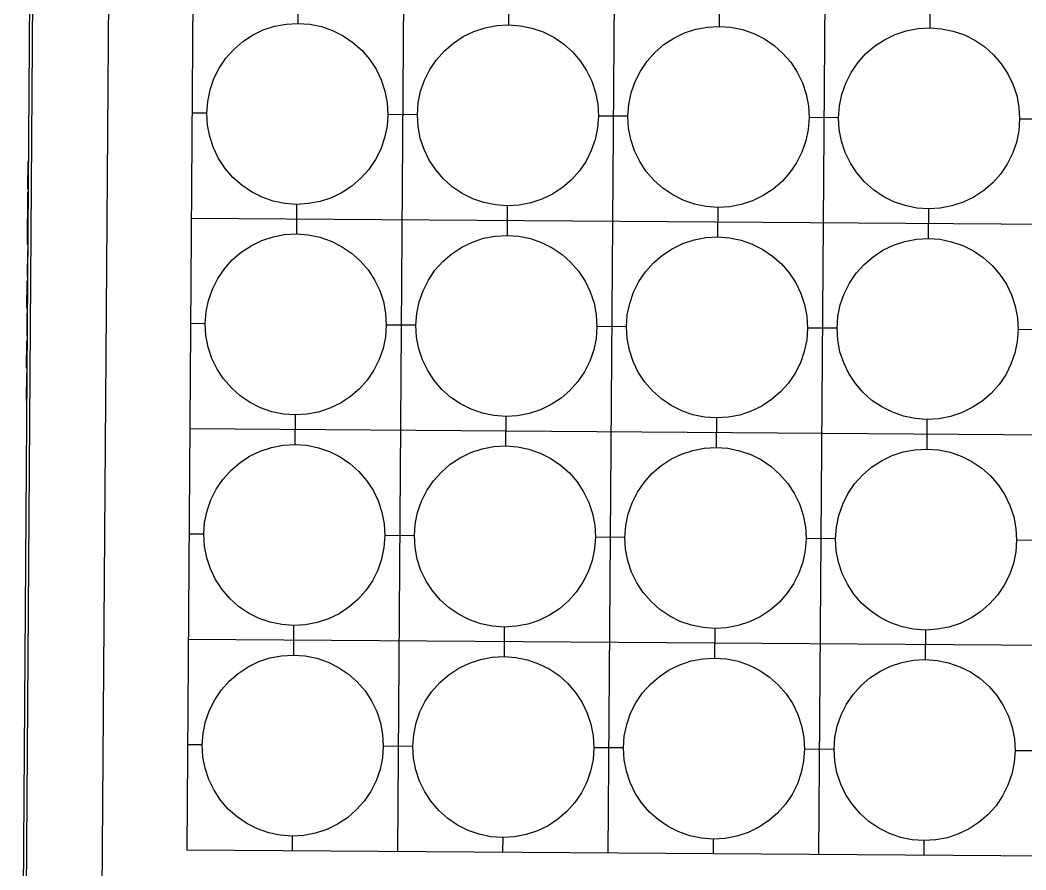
# Model space of a CAD drawing. Header units: metres. Extents: x 113 to 8702, y -1158 to 1243.
# Drawn here: x 7981.67 to 8025.27, y 1156.06 to 1192.9 of the extents above; entities that cross this region are included whole.
import ezdxf

# ---------------------------------------------------------------- set-up
doc = ezdxf.new("R2010")
doc.units = ezdxf.units.M
doc.header["$MEASUREMENT"] = 0
doc.layers.add('elevattion line', color=7, linetype='Continuous')

# ---------------------------------------------------------------- blocks, each defined once
blk = doc.blocks.new('microwave')
at = {"color": 250}
for p, q in [((9.6507, 8.76157), (10.1123, 8.76157)), ((9.8557, 8.76167), (9.8495, 8.76167)), ((9.86824, 8.76167), (9.85636, 8.76167)), ((9.86956, 8.76167), (9.87547, 8.76167)), ((9.8826, 8.76167), (9.8764, 8.76167)), ((9.88377, 8.76167), (9.88889, 8.76167)), ((9.89618, 8.76167), (9.88998, 8.76167)), ((9.8973, 8.76167), (9.9035, 8.76167)), ((10.1134, 8.76084), (9.6507, 8.76084)), ((9.6507, 8.74378), (10.1134, 8.74378))]:
    blk.add_line(p, q, dxfattribs=at)
at = {"color": 252}
for p, q in [((9.71933, 8.72471), (10.00478, 8.72471)), ((9.83827, 8.72137), (9.83827, 8.72471)), ((9.86206, 8.43926), (9.86206, 8.72471)), ((9.88584, 8.72137), (9.88584, 8.72471)), ((9.90963, 8.43926), (9.90963, 8.72471)), ((9.93342, 8.72137), (9.93342, 8.72471)), ((9.9572, 8.43926), (9.9572, 8.72471)), ((9.98099, 8.72137), (9.98099, 8.72471)), ((10.00478, 8.43926), (10.00478, 8.72471)), ((9.83298, 8.72067), (9.83044, 8.71981)), ((9.8356, 8.72119), (9.83298, 8.72067)), ((9.83827, 8.72137), (9.8356, 8.72119)), ((9.84094, 8.72119), (9.83827, 8.72137)), ((9.84356, 8.72067), (9.84094, 8.72119)), ((9.84609, 8.71981), (9.84356, 8.72067)), ((9.88055, 8.72067), (9.87802, 8.71981)), ((9.88317, 8.72119), (9.88055, 8.72067)), ((9.88584, 8.72137), (9.88317, 8.72119)), ((9.88851, 8.72119), (9.88584, 8.72137)), ((9.89114, 8.72067), (9.88851, 8.72119)), ((9.89367, 8.71981), (9.89114, 8.72067)), ((9.92812, 8.72067), (9.92559, 8.71981)), ((9.93075, 8.72119), (9.92812, 8.72067)), ((9.93342, 8.72137), (9.93075, 8.72119)), ((9.93609, 8.72119), (9.93342, 8.72137)), ((9.93871, 8.72067), (9.93609, 8.72119)), ((9.94124, 8.71981), (9.93871, 8.72067)), ((9.9757, 8.72067), (9.97317, 8.71981)), ((9.97832, 8.72119), (9.9757, 8.72067)), ((9.98099, 8.72137), (9.97832, 8.72119)), ((9.98366, 8.72119), (9.98099, 8.72137)), ((9.98628, 8.72067), (9.98366, 8.72119)), ((9.98882, 8.71981), (9.98628, 8.72067)), ((9.82804, 8.71863), (9.82582, 8.71714)), ((9.83044, 8.71981), (9.82804, 8.71863)), ((9.84849, 8.71863), (9.84609, 8.71981)), ((9.85072, 8.71714), (9.84849, 8.71863)), ((9.87562, 8.71863), (9.87339, 8.71714)), ((9.87802, 8.71981), (9.87562, 8.71863)), ((9.89607, 8.71863), (9.89367, 8.71981)), ((9.89829, 8.71714), (9.89607, 8.71863)), ((9.92319, 8.71863), (9.92097, 8.71714)), ((9.92559, 8.71981), (9.92319, 8.71863)), ((9.94364, 8.71863), (9.94124, 8.71981)), ((9.94587, 8.71714), (9.94364, 8.71863)), ((9.97077, 8.71863), (9.96854, 8.71714)), ((9.97317, 8.71981), (9.97077, 8.71863)), ((9.99122, 8.71863), (9.98882, 8.71981)), ((9.99344, 8.71714), (9.99122, 8.71863)), ((9.82582, 8.71714), (9.82381, 8.71538)), ((9.85273, 8.71538), (9.85072, 8.71714)), ((9.87339, 8.71714), (9.87138, 8.71538)), ((9.9003, 8.71538), (9.89829, 8.71714)), ((9.92097, 8.71714), (9.91896, 8.71538)), ((9.94788, 8.71538), (9.94587, 8.71714)), ((9.96854, 8.71714), (9.96653, 8.71538)), ((9.99545, 8.71538), (9.99344, 8.71714)), ((9.82204, 8.71337), (9.82056, 8.71114)), ((9.82381, 8.71538), (9.82204, 8.71337)), ((9.85449, 8.71337), (9.85273, 8.71538)), ((9.85598, 8.71114), (9.85449, 8.71337)), ((9.86962, 8.71337), (9.86813, 8.71114)), ((9.87138, 8.71538), (9.86962, 8.71337)), ((9.90207, 8.71337), (9.9003, 8.71538)), ((9.90355, 8.71114), (9.90207, 8.71337)), ((9.91719, 8.71337), (9.91571, 8.71114)), ((9.91896, 8.71538), (9.91719, 8.71337)), ((9.94964, 8.71337), (9.94788, 8.71538)), ((9.95113, 8.71114), (9.94964, 8.71337)), ((9.96477, 8.71337), (9.96328, 8.71114)), ((9.96653, 8.71538), (9.96477, 8.71337)), ((9.99722, 8.71337), (9.99545, 8.71538)), ((9.9987, 8.71114), (9.99722, 8.71337)), ((9.82056, 8.71114), (9.81937, 8.70874)), ((9.85716, 8.70874), (9.85598, 8.71114)), ((9.86813, 8.71114), (9.86695, 8.70874)), ((9.90474, 8.70874), (9.90355, 8.71114)), ((9.91571, 8.71114), (9.91452, 8.70874)), ((9.95231, 8.70874), (9.95113, 8.71114)), ((9.96328, 8.71114), (9.9621, 8.70874)), ((9.99989, 8.70874), (9.9987, 8.71114)), ((9.81937, 8.70874), (9.81851, 8.70621)), ((9.85802, 8.70621), (9.85716, 8.70874)), ((9.86695, 8.70874), (9.86609, 8.70621)), ((9.9056, 8.70621), (9.90474, 8.70874)), ((9.91452, 8.70874), (9.91366, 8.70621)), ((9.95317, 8.70621), (9.95231, 8.70874)), ((9.9621, 8.70874), (9.96124, 8.70621)), ((10.00075, 8.70621), (9.99989, 8.70874)), ((9.81851, 8.70621), (9.81799, 8.70359)), ((9.85854, 8.70359), (9.85802, 8.70621)), ((9.86609, 8.70621), (9.86557, 8.70359)), ((9.90612, 8.70359), (9.9056, 8.70621)), ((9.91366, 8.70621), (9.91314, 8.70359)), ((9.95369, 8.70359), (9.95317, 8.70621)), ((9.96124, 8.70621), (9.96072, 8.70359)), ((10.00127, 8.70359), (10.00075, 8.70621)), ((9.81799, 8.70359), (9.81782, 8.70092)), ((9.85872, 8.70092), (9.85854, 8.70359)), ((9.86557, 8.70359), (9.86539, 8.70092)), ((9.90629, 8.70092), (9.90612, 8.70359)), ((9.91314, 8.70359), (9.91297, 8.70092)), ((9.95387, 8.70092), (9.95369, 8.70359)), ((9.96072, 8.70359), (9.96054, 8.70092)), ((10.00144, 8.70092), (10.00127, 8.70359)), ((9.81114, 8.70092), (9.81782, 8.70092)), ((9.81782, 8.70092), (9.81799, 8.69825)), ((9.85854, 8.69825), (9.85872, 8.70092)), ((9.85872, 8.70092), (9.86539, 8.70092)), ((9.86539, 8.70092), (9.86557, 8.69825)), ((9.90612, 8.69825), (9.90629, 8.70092)), ((9.90629, 8.70092), (9.91297, 8.70092)), ((9.91297, 8.70092), (9.91314, 8.69825)), ((9.95369, 8.69825), (9.95387, 8.70092)), ((9.95387, 8.70092), (9.96054, 8.70092)), ((9.96054, 8.70092), (9.96072, 8.69825)), ((10.00127, 8.69825), (10.00144, 8.70092)), ((10.00144, 8.70092), (10.00478, 8.70092)), ((9.81799, 8.69825), (9.81851, 8.69563)), ((9.85802, 8.69563), (9.85854, 8.69825)), ((9.86557, 8.69825), (9.86609, 8.69563)), ((9.9056, 8.69563), (9.90612, 8.69825)), ((9.91314, 8.69825), (9.91366, 8.69563)), ((9.95317, 8.69563), (9.95369, 8.69825)), ((9.96072, 8.69825), (9.96124, 8.69563)), ((10.00075, 8.69563), (10.00127, 8.69825)), ((9.81851, 8.69563), (9.81937, 8.69309)), ((9.85716, 8.69309), (9.85802, 8.69563)), ((9.86609, 8.69563), (9.86695, 8.69309)), ((9.90474, 8.69309), (9.9056, 8.69563)), ((9.91366, 8.69563), (9.91452, 8.69309)), ((9.95231, 8.69309), (9.95317, 8.69563)), ((9.96124, 8.69563), (9.9621, 8.69309)), ((9.99989, 8.69309), (10.00075, 8.69563)), ((9.81937, 8.69309), (9.82056, 8.69069)), ((9.85598, 8.69069), (9.85716, 8.69309)), ((9.86695, 8.69309), (9.86813, 8.69069)), ((9.90355, 8.69069), (9.90474, 8.69309)), ((9.91452, 8.69309), (9.91571, 8.69069)), ((9.95113, 8.69069), (9.95231, 8.69309)), ((9.9621, 8.69309), (9.96328, 8.69069)), ((9.9987, 8.69069), (9.99989, 8.69309)), ((9.82056, 8.69069), (9.82204, 8.68847)), ((9.85449, 8.68847), (9.85598, 8.69069)), ((9.86813, 8.69069), (9.86962, 8.68847)), ((9.90207, 8.68847), (9.90355, 8.69069)), ((9.91571, 8.69069), (9.91719, 8.68847)), ((9.94964, 8.68847), (9.95113, 8.69069)), ((9.96328, 8.69069), (9.96477, 8.68847)), ((9.99722, 8.68847), (9.9987, 8.69069)), ((9.82204, 8.68847), (9.82381, 8.68646)), ((9.85273, 8.68646), (9.85449, 8.68847)), ((9.86962, 8.68847), (9.87138, 8.68646)), ((9.9003, 8.68646), (9.90207, 8.68847)), ((9.91719, 8.68847), (9.91896, 8.68646)), ((9.94788, 8.68646), (9.94964, 8.68847)), ((9.96477, 8.68847), (9.96653, 8.68646)), ((9.99545, 8.68646), (9.99722, 8.68847)), ((9.82381, 8.68646), (9.82582, 8.68469)), ((9.85072, 8.68469), (9.85273, 8.68646)), ((9.87138, 8.68646), (9.87339, 8.68469)), ((9.89829, 8.68469), (9.9003, 8.68646)), ((9.91896, 8.68646), (9.92097, 8.68469)), ((9.94587, 8.68469), (9.94788, 8.68646)), ((9.96653, 8.68646), (9.96854, 8.68469)), ((9.99344, 8.68469), (9.99545, 8.68646)), ((9.82582, 8.68469), (9.82804, 8.68321)), ((9.84849, 8.68321), (9.85072, 8.68469)), ((9.87339, 8.68469), (9.87562, 8.68321)), ((9.89607, 8.68321), (9.89829, 8.68469)), ((9.92097, 8.68469), (9.92319, 8.68321)), ((9.94364, 8.68321), (9.94587, 8.68469)), ((9.96854, 8.68469), (9.97077, 8.68321)), ((9.99122, 8.68321), (9.99344, 8.68469)), ((9.82804, 8.68321), (9.83044, 8.68202)), ((9.83044, 8.68202), (9.83298, 8.68116)), ((9.84356, 8.68116), (9.84609, 8.68202)), ((9.84609, 8.68202), (9.84849, 8.68321)), ((9.87562, 8.68321), (9.87802, 8.68202)), ((9.87802, 8.68202), (9.88055, 8.68116)), ((9.89114, 8.68116), (9.89367, 8.68202)), ((9.89367, 8.68202), (9.89607, 8.68321)), ((9.92319, 8.68321), (9.92559, 8.68202)), ((9.92559, 8.68202), (9.92812, 8.68116)), ((9.93871, 8.68116), (9.94124, 8.68202)), ((9.94124, 8.68202), (9.94364, 8.68321)), ((9.97077, 8.68321), (9.97317, 8.68202)), ((9.97317, 8.68202), (9.9757, 8.68116)), ((9.98628, 8.68116), (9.98882, 8.68202)), ((9.98882, 8.68202), (9.99122, 8.68321)), ((9.83298, 8.68116), (9.8356, 8.68064)), ((9.8356, 8.68064), (9.83827, 8.68047)), ((9.83827, 8.68047), (9.84094, 8.68064)), ((9.83827, 8.67379), (9.83827, 8.68047)), ((9.84094, 8.68064), (9.84356, 8.68116)), ((9.88055, 8.68116), (9.88317, 8.68064)), ((9.88317, 8.68064), (9.88584, 8.68047)), ((9.88584, 8.68047), (9.88851, 8.68064)), ((9.88584, 8.67379), (9.88584, 8.68047)), ((9.88851, 8.68064), (9.89114, 8.68116)), ((9.92812, 8.68116), (9.93075, 8.68064)), ((9.93075, 8.68064), (9.93342, 8.68047)), ((9.93342, 8.68047), (9.93609, 8.68064)), ((9.93342, 8.67379), (9.93342, 8.68047)), ((9.93609, 8.68064), (9.93871, 8.68116)), ((9.9757, 8.68116), (9.97832, 8.68064)), ((9.97832, 8.68064), (9.98099, 8.68047)), ((9.98099, 8.68047), (9.98366, 8.68064)), ((9.98099, 8.67379), (9.98099, 8.68047)), ((9.98366, 8.68064), (9.98628, 8.68116)), ((9.71933, 8.67713), (10.00478, 8.67713)), ((9.83298, 8.6731), (9.83044, 8.67224)), ((9.8356, 8.67362), (9.83298, 8.6731)), ((9.83827, 8.67379), (9.8356, 8.67362)), ((9.84094, 8.67362), (9.83827, 8.67379)), ((9.84356, 8.6731), (9.84094, 8.67362)), ((9.84609, 8.67224), (9.84356, 8.6731)), ((9.88055, 8.6731), (9.87802, 8.67224)), ((9.88317, 8.67362), (9.88055, 8.6731)), ((9.88584, 8.67379), (9.88317, 8.67362)), ((9.88851, 8.67362), (9.88584, 8.67379)), ((9.89114, 8.6731), (9.88851, 8.67362)), ((9.89367, 8.67224), (9.89114, 8.6731)), ((9.92812, 8.6731), (9.92559, 8.67224)), ((9.93075, 8.67362), (9.92812, 8.6731)), ((9.93342, 8.67379), (9.93075, 8.67362)), ((9.93609, 8.67362), (9.93342, 8.67379)), ((9.93871, 8.6731), (9.93609, 8.67362)), ((9.94124, 8.67224), (9.93871, 8.6731)), ((9.9757, 8.6731), (9.97317, 8.67224)), ((9.97832, 8.67362), (9.9757, 8.6731)), ((9.98099, 8.67379), (9.97832, 8.67362)), ((9.98366, 8.67362), (9.98099, 8.67379)), ((9.98628, 8.6731), (9.98366, 8.67362)), ((9.98882, 8.67224), (9.98628, 8.6731)), ((9.82804, 8.67105), (9.82582, 8.66957)), ((9.83044, 8.67224), (9.82804, 8.67105)), ((9.84849, 8.67105), (9.84609, 8.67224)), ((9.85072, 8.66957), (9.84849, 8.67105)), ((9.87562, 8.67105), (9.87339, 8.66957)), ((9.87802, 8.67224), (9.87562, 8.67105)), ((9.89607, 8.67105), (9.89367, 8.67224)), ((9.89829, 8.66957), (9.89607, 8.67105)), ((9.92319, 8.67105), (9.92097, 8.66957)), ((9.92559, 8.67224), (9.92319, 8.67105)), ((9.94364, 8.67105), (9.94124, 8.67224)), ((9.94587, 8.66957), (9.94364, 8.67105)), ((9.97077, 8.67105), (9.96854, 8.66957)), ((9.97317, 8.67224), (9.97077, 8.67105)), ((9.99122, 8.67105), (9.98882, 8.67224)), ((9.99344, 8.66957), (9.99122, 8.67105)), ((9.82381, 8.6678), (9.82204, 8.66579)), ((9.82582, 8.66957), (9.82381, 8.6678)), ((9.85273, 8.6678), (9.85072, 8.66957)), ((9.85449, 8.66579), (9.85273, 8.6678)), ((9.87138, 8.6678), (9.86962, 8.66579)), ((9.87339, 8.66957), (9.87138, 8.6678)), ((9.9003, 8.6678), (9.89829, 8.66957)), ((9.90207, 8.66579), (9.9003, 8.6678)), ((9.91896, 8.6678), (9.91719, 8.66579)), ((9.92097, 8.66957), (9.91896, 8.6678)), ((9.94788, 8.6678), (9.94587, 8.66957)), ((9.94964, 8.66579), (9.94788, 8.6678)), ((9.96653, 8.6678), (9.96477, 8.66579)), ((9.96854, 8.66957), (9.96653, 8.6678)), ((9.99545, 8.6678), (9.99344, 8.66957)), ((9.99722, 8.66579), (9.99545, 8.6678)), ((9.82204, 8.66579), (9.82056, 8.66357)), ((9.85598, 8.66357), (9.85449, 8.66579)), ((9.86962, 8.66579), (9.86813, 8.66357)), ((9.90355, 8.66357), (9.90207, 8.66579)), ((9.91719, 8.66579), (9.91571, 8.66357)), ((9.95113, 8.66357), (9.94964, 8.66579)), ((9.96477, 8.66579), (9.96328, 8.66357)), ((9.9987, 8.66357), (9.99722, 8.66579)), ((9.82056, 8.66357), (9.81937, 8.66117)), ((9.85716, 8.66117), (9.85598, 8.66357)), ((9.86813, 8.66357), (9.86695, 8.66117)), ((9.90474, 8.66117), (9.90355, 8.66357)), ((9.91571, 8.66357), (9.91452, 8.66117)), ((9.95231, 8.66117), (9.95113, 8.66357)), ((9.96328, 8.66357), (9.9621, 8.66117)), ((9.99989, 8.66117), (9.9987, 8.66357)), ((9.81937, 8.66117), (9.81851, 8.65864)), ((9.85802, 8.65864), (9.85716, 8.66117)), ((9.86695, 8.66117), (9.86609, 8.65864)), ((9.9056, 8.65864), (9.90474, 8.66117)), ((9.91452, 8.66117), (9.91366, 8.65864)), ((9.95317, 8.65864), (9.95231, 8.66117)), ((9.9621, 8.66117), (9.96124, 8.65864)), ((10.00075, 8.65864), (9.99989, 8.66117)), ((9.81851, 8.65864), (9.81799, 8.65601)), ((9.85854, 8.65601), (9.85802, 8.65864)), ((9.86609, 8.65864), (9.86557, 8.65601)), ((9.90612, 8.65601), (9.9056, 8.65864)), ((9.91366, 8.65864), (9.91314, 8.65601)), ((9.95369, 8.65601), (9.95317, 8.65864)), ((9.96124, 8.65864), (9.96072, 8.65601)), ((10.00127, 8.65601), (10.00075, 8.65864)), ((9.81799, 8.65601), (9.81782, 8.65334)), ((9.85872, 8.65334), (9.85854, 8.65601)), ((9.86557, 8.65601), (9.86539, 8.65334)), ((9.90629, 8.65334), (9.90612, 8.65601)), ((9.91314, 8.65601), (9.91297, 8.65334)), ((9.95387, 8.65334), (9.95369, 8.65601)), ((9.96072, 8.65601), (9.96054, 8.65334)), ((10.00144, 8.65334), (10.00127, 8.65601)), ((9.81114, 8.65334), (9.81782, 8.65334)), ((9.81782, 8.65334), (9.81799, 8.65067)), ((9.85854, 8.65067), (9.85872, 8.65334)), ((9.85872, 8.65334), (9.86539, 8.65334)), ((9.86539, 8.65334), (9.86557, 8.65067)), ((9.90612, 8.65067), (9.90629, 8.65334)), ((9.90629, 8.65334), (9.91297, 8.65334)), ((9.91297, 8.65334), (9.91314, 8.65067)), ((9.95369, 8.65067), (9.95387, 8.65334)), ((9.95387, 8.65334), (9.96054, 8.65334)), ((9.96054, 8.65334), (9.96072, 8.65067)), ((10.00127, 8.65067), (10.00144, 8.65334)), ((10.00144, 8.65334), (10.00478, 8.65334)), ((9.81799, 8.65067), (9.81851, 8.64805)), ((9.85802, 8.64805), (9.85854, 8.65067)), ((9.86557, 8.65067), (9.86609, 8.64805)), ((9.9056, 8.64805), (9.90612, 8.65067)), ((9.91314, 8.65067), (9.91366, 8.64805)), ((9.95317, 8.64805), (9.95369, 8.65067)), ((9.96072, 8.65067), (9.96124, 8.64805)), ((10.00075, 8.64805), (10.00127, 8.65067)), ((9.81851, 8.64805), (9.81937, 8.64552)), ((9.85716, 8.64552), (9.85802, 8.64805)), ((9.86609, 8.64805), (9.86695, 8.64552)), ((9.90474, 8.64552), (9.9056, 8.64805)), ((9.91366, 8.64805), (9.91452, 8.64552)), ((9.95231, 8.64552), (9.95317, 8.64805)), ((9.96124, 8.64805), (9.9621, 8.64552)), ((9.99989, 8.64552), (10.00075, 8.64805)), ((9.81937, 8.64552), (9.82056, 8.64312)), ((9.85598, 8.64312), (9.85716, 8.64552)), ((9.86695, 8.64552), (9.86813, 8.64312)), ((9.90355, 8.64312), (9.90474, 8.64552)), ((9.91452, 8.64552), (9.91571, 8.64312)), ((9.95113, 8.64312), (9.95231, 8.64552)), ((9.9621, 8.64552), (9.96328, 8.64312)), ((9.9987, 8.64312), (9.99989, 8.64552)), ((9.82056, 8.64312), (9.82204, 8.64089)), ((9.85449, 8.64089), (9.85598, 8.64312)), ((9.86813, 8.64312), (9.86962, 8.64089)), ((9.90207, 8.64089), (9.90355, 8.64312)), ((9.91571, 8.64312), (9.91719, 8.64089)), ((9.94964, 8.64089), (9.95113, 8.64312)), ((9.96328, 8.64312), (9.96477, 8.64089)), ((9.99722, 8.64089), (9.9987, 8.64312)), ((9.82204, 8.64089), (9.82381, 8.63888)), ((9.85273, 8.63888), (9.85449, 8.64089)), ((9.86962, 8.64089), (9.87138, 8.63888)), ((9.9003, 8.63888), (9.90207, 8.64089)), ((9.91719, 8.64089), (9.91896, 8.63888)), ((9.94788, 8.63888), (9.94964, 8.64089)), ((9.96477, 8.64089), (9.96653, 8.63888)), ((9.99545, 8.63888), (9.99722, 8.64089)), ((9.82381, 8.63888), (9.82582, 8.63712)), ((9.85072, 8.63712), (9.85273, 8.63888)), ((9.87138, 8.63888), (9.87339, 8.63712)), ((9.89829, 8.63712), (9.9003, 8.63888)), ((9.91896, 8.63888), (9.92097, 8.63712)), ((9.94587, 8.63712), (9.94788, 8.63888)), ((9.96653, 8.63888), (9.96854, 8.63712)), ((9.99344, 8.63712), (9.99545, 8.63888)), ((9.82582, 8.63712), (9.82804, 8.63563)), ((9.84849, 8.63563), (9.85072, 8.63712)), ((9.87339, 8.63712), (9.87562, 8.63563)), ((9.89607, 8.63563), (9.89829, 8.63712)), ((9.92097, 8.63712), (9.92319, 8.63563)), ((9.94364, 8.63563), (9.94587, 8.63712)), ((9.96854, 8.63712), (9.97077, 8.63563)), ((9.99122, 8.63563), (9.99344, 8.63712)), ((9.82804, 8.63563), (9.83044, 8.63445)), ((9.83044, 8.63445), (9.83298, 8.63359)), ((9.84356, 8.63359), (9.84609, 8.63445)), ((9.84609, 8.63445), (9.84849, 8.63563)), ((9.87562, 8.63563), (9.87802, 8.63445)), ((9.87802, 8.63445), (9.88055, 8.63359)), ((9.89114, 8.63359), (9.89367, 8.63445)), ((9.89367, 8.63445), (9.89607, 8.63563)), ((9.92319, 8.63563), (9.92559, 8.63445)), ((9.92559, 8.63445), (9.92812, 8.63359)), ((9.93871, 8.63359), (9.94124, 8.63445)), ((9.94124, 8.63445), (9.94364, 8.63563)), ((9.97077, 8.63563), (9.97317, 8.63445)), ((9.97317, 8.63445), (9.9757, 8.63359)), ((9.98628, 8.63359), (9.98882, 8.63445)), ((9.98882, 8.63445), (9.99122, 8.63563)), ((9.83298, 8.63359), (9.8356, 8.63307)), ((9.8356, 8.63307), (9.83827, 8.63289)), ((9.83827, 8.63289), (9.84094, 8.63307)), ((9.83827, 8.62622), (9.83827, 8.63289)), ((9.84094, 8.63307), (9.84356, 8.63359)), ((9.88055, 8.63359), (9.88317, 8.63307)), ((9.88317, 8.63307), (9.88584, 8.63289)), ((9.88584, 8.63289), (9.88851, 8.63307)), ((9.88584, 8.62622), (9.88584, 8.63289)), ((9.88851, 8.63307), (9.89114, 8.63359)), ((9.92812, 8.63359), (9.93075, 8.63307)), ((9.93075, 8.63307), (9.93342, 8.63289)), ((9.93342, 8.63289), (9.93609, 8.63307)), ((9.93342, 8.62622), (9.93342, 8.63289)), ((9.93609, 8.63307), (9.93871, 8.63359)), ((9.9757, 8.63359), (9.97832, 8.63307)), ((9.97832, 8.63307), (9.98099, 8.63289)), ((9.98099, 8.63289), (9.98366, 8.63307)), ((9.98099, 8.62622), (9.98099, 8.63289)), ((9.98366, 8.63307), (9.98628, 8.63359)), ((9.71933, 8.62956), (10.00478, 8.62956)), ((9.83044, 8.62466), (9.82804, 8.62348)), ((9.83298, 8.62552), (9.83044, 8.62466)), ((9.8356, 8.62605), (9.83298, 8.62552)), ((9.83827, 8.62622), (9.8356, 8.62605)), ((9.84094, 8.62605), (9.83827, 8.62622)), ((9.84356, 8.62552), (9.84094, 8.62605)), ((9.84609, 8.62466), (9.84356, 8.62552)), ((9.84849, 8.62348), (9.84609, 8.62466)), ((9.87802, 8.62466), (9.87562, 8.62348)), ((9.88055, 8.62552), (9.87802, 8.62466)), ((9.88317, 8.62605), (9.88055, 8.62552)), ((9.88584, 8.62622), (9.88317, 8.62605)), ((9.88851, 8.62605), (9.88584, 8.62622)), ((9.89114, 8.62552), (9.88851, 8.62605)), ((9.89367, 8.62466), (9.89114, 8.62552)), ((9.89607, 8.62348), (9.89367, 8.62466)), ((9.92559, 8.62466), (9.92319, 8.62348)), ((9.92812, 8.62552), (9.92559, 8.62466)), ((9.93075, 8.62605), (9.92812, 8.62552)), ((9.93342, 8.62622), (9.93075, 8.62605)), ((9.93609, 8.62605), (9.93342, 8.62622)), ((9.93871, 8.62552), (9.93609, 8.62605)), ((9.94124, 8.62466), (9.93871, 8.62552)), ((9.94364, 8.62348), (9.94124, 8.62466)), ((9.97317, 8.62466), (9.97077, 8.62348)), ((9.9757, 8.62552), (9.97317, 8.62466)), ((9.97832, 8.62605), (9.9757, 8.62552)), ((9.98099, 8.62622), (9.97832, 8.62605)), ((9.98366, 8.62605), (9.98099, 8.62622)), ((9.98628, 8.62552), (9.98366, 8.62605)), ((9.98882, 8.62466), (9.98628, 8.62552)), ((9.99122, 8.62348), (9.98882, 8.62466)), ((9.82804, 8.62348), (9.82582, 8.62199)), ((9.85072, 8.62199), (9.84849, 8.62348)), ((9.87562, 8.62348), (9.87339, 8.62199)), ((9.89829, 8.62199), (9.89607, 8.62348)), ((9.92319, 8.62348), (9.92097, 8.62199)), ((9.94587, 8.62199), (9.94364, 8.62348)), ((9.97077, 8.62348), (9.96854, 8.62199)), ((9.99344, 8.62199), (9.99122, 8.62348)), ((9.82381, 8.62023), (9.82204, 8.61822)), ((9.82582, 8.62199), (9.82381, 8.62023)), ((9.85273, 8.62023), (9.85072, 8.62199)), ((9.85449, 8.61822), (9.85273, 8.62023)), ((9.87138, 8.62023), (9.86962, 8.61822)), ((9.87339, 8.62199), (9.87138, 8.62023)), ((9.9003, 8.62023), (9.89829, 8.62199)), ((9.90207, 8.61822), (9.9003, 8.62023)), ((9.91896, 8.62023), (9.91719, 8.61822)), ((9.92097, 8.62199), (9.91896, 8.62023)), ((9.94788, 8.62023), (9.94587, 8.62199)), ((9.94964, 8.61822), (9.94788, 8.62023)), ((9.96653, 8.62023), (9.96477, 8.61822)), ((9.96854, 8.62199), (9.96653, 8.62023)), ((9.99545, 8.62023), (9.99344, 8.62199)), ((9.99722, 8.61822), (9.99545, 8.62023)), ((9.82204, 8.61822), (9.82056, 8.61599)), ((9.85598, 8.61599), (9.85449, 8.61822)), ((9.86962, 8.61822), (9.86813, 8.61599)), ((9.90355, 8.61599), (9.90207, 8.61822)), ((9.91719, 8.61822), (9.91571, 8.61599)), ((9.95113, 8.61599), (9.94964, 8.61822)), ((9.96477, 8.61822), (9.96328, 8.61599)), ((9.9987, 8.61599), (9.99722, 8.61822)), ((9.82056, 8.61599), (9.81937, 8.6136)), ((9.85716, 8.6136), (9.85598, 8.61599)), ((9.86813, 8.61599), (9.86695, 8.6136)), ((9.90474, 8.6136), (9.90355, 8.61599)), ((9.91571, 8.61599), (9.91452, 8.6136)), ((9.95231, 8.6136), (9.95113, 8.61599)), ((9.96328, 8.61599), (9.9621, 8.6136)), ((9.99989, 8.6136), (9.9987, 8.61599)), ((9.81937, 8.6136), (9.81851, 8.61106)), ((9.85802, 8.61106), (9.85716, 8.6136)), ((9.86695, 8.6136), (9.86609, 8.61106)), ((9.9056, 8.61106), (9.90474, 8.6136)), ((9.91452, 8.6136), (9.91366, 8.61106)), ((9.95317, 8.61106), (9.95231, 8.6136)), ((9.9621, 8.6136), (9.96124, 8.61106)), ((10.00075, 8.61106), (9.99989, 8.6136)), ((9.81851, 8.61106), (9.81799, 8.60844)), ((9.85854, 8.60844), (9.85802, 8.61106)), ((9.86609, 8.61106), (9.86557, 8.60844)), ((9.90612, 8.60844), (9.9056, 8.61106)), ((9.91366, 8.61106), (9.91314, 8.60844)), ((9.95369, 8.60844), (9.95317, 8.61106)), ((9.96124, 8.61106), (9.96072, 8.60844)), ((10.00127, 8.60844), (10.00075, 8.61106)), ((9.81799, 8.60844), (9.81782, 8.60577)), ((9.85872, 8.60577), (9.85854, 8.60844)), ((9.86557, 8.60844), (9.86539, 8.60577)), ((9.90629, 8.60577), (9.90612, 8.60844)), ((9.91314, 8.60844), (9.91297, 8.60577)), ((9.95387, 8.60577), (9.95369, 8.60844)), ((9.96072, 8.60844), (9.96054, 8.60577)), ((10.00144, 8.60577), (10.00127, 8.60844)), ((9.81114, 8.60577), (9.81782, 8.60577)), ((9.81782, 8.60577), (9.81799, 8.6031)), ((9.85854, 8.6031), (9.85872, 8.60577)), ((9.85872, 8.60577), (9.86539, 8.60577)), ((9.86539, 8.60577), (9.86557, 8.6031)), ((9.90612, 8.6031), (9.90629, 8.60577)), ((9.90629, 8.60577), (9.91297, 8.60577)), ((9.91297, 8.60577), (9.91314, 8.6031)), ((9.95369, 8.6031), (9.95387, 8.60577)), ((9.95387, 8.60577), (9.96054, 8.60577)), ((9.96054, 8.60577), (9.96072, 8.6031)), ((10.00127, 8.6031), (10.00144, 8.60577)), ((10.00144, 8.60577), (10.00478, 8.60577)), ((9.81799, 8.6031), (9.81851, 8.60048)), ((9.85802, 8.60048), (9.85854, 8.6031)), ((9.86557, 8.6031), (9.86609, 8.60048)), ((9.9056, 8.60048), (9.90612, 8.6031)), ((9.91314, 8.6031), (9.91366, 8.60048)), ((9.95317, 8.60048), (9.95369, 8.6031)), ((9.96072, 8.6031), (9.96124, 8.60048)), ((10.00075, 8.60048), (10.00127, 8.6031)), ((9.81851, 8.60048), (9.81937, 8.59794)), ((9.85716, 8.59794), (9.85802, 8.60048)), ((9.86609, 8.60048), (9.86695, 8.59794)), ((9.90474, 8.59794), (9.9056, 8.60048)), ((9.91366, 8.60048), (9.91452, 8.59794)), ((9.95231, 8.59794), (9.95317, 8.60048)), ((9.96124, 8.60048), (9.9621, 8.59794)), ((9.99989, 8.59794), (10.00075, 8.60048)), ((9.81937, 8.59794), (9.82056, 8.59554)), ((9.85598, 8.59554), (9.85716, 8.59794)), ((9.86695, 8.59794), (9.86813, 8.59554)), ((9.90355, 8.59554), (9.90474, 8.59794)), ((9.91452, 8.59794), (9.91571, 8.59554)), ((9.95113, 8.59554), (9.95231, 8.59794)), ((9.9621, 8.59794), (9.96328, 8.59554)), ((9.9987, 8.59554), (9.99989, 8.59794)), ((9.82056, 8.59554), (9.82204, 8.59332)), ((9.85449, 8.59332), (9.85598, 8.59554)), ((9.86813, 8.59554), (9.86962, 8.59332)), ((9.90207, 8.59332), (9.90355, 8.59554)), ((9.91571, 8.59554), (9.91719, 8.59332)), ((9.94964, 8.59332), (9.95113, 8.59554)), ((9.96328, 8.59554), (9.96477, 8.59332)), ((9.99722, 8.59332), (9.9987, 8.59554)), ((9.82204, 8.59332), (9.82381, 8.59131)), ((9.85273, 8.59131), (9.85449, 8.59332)), ((9.86962, 8.59332), (9.87138, 8.59131)), ((9.9003, 8.59131), (9.90207, 8.59332)), ((9.91719, 8.59332), (9.91896, 8.59131)), ((9.94788, 8.59131), (9.94964, 8.59332)), ((9.96477, 8.59332), (9.96653, 8.59131)), ((9.99545, 8.59131), (9.99722, 8.59332)), ((9.82381, 8.59131), (9.82582, 8.58954)), ((9.85072, 8.58954), (9.85273, 8.59131)), ((9.87138, 8.59131), (9.87339, 8.58954)), ((9.89829, 8.58954), (9.9003, 8.59131)), ((9.91896, 8.59131), (9.92097, 8.58954)), ((9.94587, 8.58954), (9.94788, 8.59131)), ((9.96653, 8.59131), (9.96854, 8.58954)), ((9.99344, 8.58954), (9.99545, 8.59131)), ((9.82582, 8.58954), (9.82804, 8.58806)), ((9.84849, 8.58806), (9.85072, 8.58954)), ((9.87339, 8.58954), (9.87562, 8.58806)), ((9.89607, 8.58806), (9.89829, 8.58954)), ((9.92097, 8.58954), (9.92319, 8.58806)), ((9.94364, 8.58806), (9.94587, 8.58954)), ((9.96854, 8.58954), (9.97077, 8.58806)), ((9.99122, 8.58806), (9.99344, 8.58954)), ((9.82804, 8.58806), (9.83044, 8.58688)), ((9.83044, 8.58688), (9.83298, 8.58602)), ((9.83298, 8.58602), (9.8356, 8.58549)), ((9.84094, 8.58549), (9.84356, 8.58602)), ((9.84356, 8.58602), (9.84609, 8.58688)), ((9.84609, 8.58688), (9.84849, 8.58806)), ((9.87562, 8.58806), (9.87802, 8.58688)), ((9.87802, 8.58688), (9.88055, 8.58602)), ((9.88055, 8.58602), (9.88317, 8.58549)), ((9.88851, 8.58549), (9.89114, 8.58602)), ((9.89114, 8.58602), (9.89367, 8.58688)), ((9.89367, 8.58688), (9.89607, 8.58806)), ((9.92319, 8.58806), (9.92559, 8.58688)), ((9.92559, 8.58688), (9.92812, 8.58602)), ((9.92812, 8.58602), (9.93075, 8.58549)), ((9.93609, 8.58549), (9.93871, 8.58602)), ((9.93871, 8.58602), (9.94124, 8.58688)), ((9.94124, 8.58688), (9.94364, 8.58806)), ((9.97077, 8.58806), (9.97317, 8.58688)), ((9.97317, 8.58688), (9.9757, 8.58602)), ((9.9757, 8.58602), (9.97832, 8.58549)), ((9.98366, 8.58549), (9.98628, 8.58602)), ((9.98628, 8.58602), (9.98882, 8.58688)), ((9.98882, 8.58688), (9.99122, 8.58806)), ((9.8356, 8.58549), (9.83827, 8.58532)), ((9.83827, 8.58532), (9.84094, 8.58549)), ((9.83827, 8.57865), (9.83827, 8.58532)), ((9.88317, 8.58549), (9.88584, 8.58532)), ((9.88584, 8.58532), (9.88851, 8.58549)), ((9.88584, 8.57865), (9.88584, 8.58532)), ((9.93075, 8.58549), (9.93342, 8.58532)), ((9.93342, 8.58532), (9.93609, 8.58549)), ((9.93342, 8.57865), (9.93342, 8.58532)), ((9.97832, 8.58549), (9.98099, 8.58532)), ((9.98099, 8.58532), (9.98366, 8.58549)), ((9.98099, 8.57865), (9.98099, 8.58532)), ((9.71933, 8.58198), (10.00478, 8.58198)), ((9.83044, 8.57709), (9.82804, 8.57591)), ((9.83298, 8.57795), (9.83044, 8.57709)), ((9.8356, 8.57847), (9.83298, 8.57795)), ((9.83827, 8.57865), (9.8356, 8.57847)), ((9.84094, 8.57847), (9.83827, 8.57865)), ((9.84356, 8.57795), (9.84094, 8.57847)), ((9.84609, 8.57709), (9.84356, 8.57795)), ((9.84849, 8.57591), (9.84609, 8.57709)), ((9.87802, 8.57709), (9.87562, 8.57591)), ((9.88055, 8.57795), (9.87802, 8.57709)), ((9.88317, 8.57847), (9.88055, 8.57795)), ((9.88584, 8.57865), (9.88317, 8.57847)), ((9.88851, 8.57847), (9.88584, 8.57865)), ((9.89114, 8.57795), (9.88851, 8.57847)), ((9.89367, 8.57709), (9.89114, 8.57795)), ((9.89607, 8.57591), (9.89367, 8.57709)), ((9.92559, 8.57709), (9.92319, 8.57591)), ((9.92812, 8.57795), (9.92559, 8.57709)), ((9.93075, 8.57847), (9.92812, 8.57795)), ((9.93342, 8.57865), (9.93075, 8.57847)), ((9.93609, 8.57847), (9.93342, 8.57865)), ((9.93871, 8.57795), (9.93609, 8.57847)), ((9.94124, 8.57709), (9.93871, 8.57795)), ((9.94364, 8.57591), (9.94124, 8.57709)), ((9.97317, 8.57709), (9.97077, 8.57591)), ((9.9757, 8.57795), (9.97317, 8.57709)), ((9.97832, 8.57847), (9.9757, 8.57795)), ((9.98099, 8.57865), (9.97832, 8.57847)), ((9.98366, 8.57847), (9.98099, 8.57865)), ((9.98628, 8.57795), (9.98366, 8.57847)), ((9.98882, 8.57709), (9.98628, 8.57795)), ((9.99122, 8.57591), (9.98882, 8.57709)), ((9.82804, 8.57591), (9.82582, 8.57442)), ((9.85072, 8.57442), (9.84849, 8.57591)), ((9.87562, 8.57591), (9.87339, 8.57442)), ((9.89829, 8.57442), (9.89607, 8.57591)), ((9.92319, 8.57591), (9.92097, 8.57442)), ((9.94587, 8.57442), (9.94364, 8.57591)), ((9.97077, 8.57591), (9.96854, 8.57442)), ((9.99344, 8.57442), (9.99122, 8.57591)), ((9.82381, 8.57266), (9.82204, 8.57064)), ((9.82582, 8.57442), (9.82381, 8.57266)), ((9.85273, 8.57266), (9.85072, 8.57442)), ((9.85449, 8.57064), (9.85273, 8.57266)), ((9.87138, 8.57266), (9.86962, 8.57064)), ((9.87339, 8.57442), (9.87138, 8.57266)), ((9.9003, 8.57266), (9.89829, 8.57442)), ((9.90207, 8.57064), (9.9003, 8.57266)), ((9.91896, 8.57266), (9.91719, 8.57064)), ((9.92097, 8.57442), (9.91896, 8.57266)), ((9.94788, 8.57266), (9.94587, 8.57442)), ((9.94964, 8.57064), (9.94788, 8.57266)), ((9.96653, 8.57266), (9.96477, 8.57064)), ((9.96854, 8.57442), (9.96653, 8.57266)), ((9.99545, 8.57266), (9.99344, 8.57442)), ((9.99722, 8.57064), (9.99545, 8.57266)), ((9.82204, 8.57064), (9.82056, 8.56842)), ((9.85598, 8.56842), (9.85449, 8.57064)), ((9.86962, 8.57064), (9.86813, 8.56842)), ((9.90355, 8.56842), (9.90207, 8.57064)), ((9.91719, 8.57064), (9.91571, 8.56842)), ((9.95113, 8.56842), (9.94964, 8.57064)), ((9.96477, 8.57064), (9.96328, 8.56842)), ((9.9987, 8.56842), (9.99722, 8.57064)), ((9.82056, 8.56842), (9.81937, 8.56602)), ((9.85716, 8.56602), (9.85598, 8.56842)), ((9.86813, 8.56842), (9.86695, 8.56602)), ((9.90474, 8.56602), (9.90355, 8.56842)), ((9.91571, 8.56842), (9.91452, 8.56602)), ((9.95231, 8.56602), (9.95113, 8.56842)), ((9.96328, 8.56842), (9.9621, 8.56602)), ((9.99989, 8.56602), (9.9987, 8.56842)), ((9.81937, 8.56602), (9.81851, 8.56349)), ((9.85802, 8.56349), (9.85716, 8.56602)), ((9.86695, 8.56602), (9.86609, 8.56349)), ((9.9056, 8.56349), (9.90474, 8.56602)), ((9.91452, 8.56602), (9.91366, 8.56349)), ((9.95317, 8.56349), (9.95231, 8.56602)), ((9.9621, 8.56602), (9.96124, 8.56349)), ((10.00075, 8.56349), (9.99989, 8.56602)), ((9.81851, 8.56349), (9.81799, 8.56086)), ((9.85854, 8.56086), (9.85802, 8.56349)), ((9.86609, 8.56349), (9.86557, 8.56086)), ((9.90612, 8.56086), (9.9056, 8.56349)), ((9.91366, 8.56349), (9.91314, 8.56086)), ((9.95369, 8.56086), (9.95317, 8.56349)), ((9.96124, 8.56349), (9.96072, 8.56086)), ((10.00127, 8.56086), (10.00075, 8.56349)), ((9.81799, 8.56086), (9.81782, 8.55819)), ((9.85872, 8.55819), (9.85854, 8.56086)), ((9.86557, 8.56086), (9.86539, 8.55819)), ((9.90629, 8.55819), (9.90612, 8.56086)), ((9.91314, 8.56086), (9.91297, 8.55819)), ((9.95387, 8.55819), (9.95369, 8.56086)), ((9.96072, 8.56086), (9.96054, 8.55819)), ((10.00144, 8.55819), (10.00127, 8.56086)), ((9.81114, 8.55819), (9.81782, 8.55819)), ((9.81782, 8.55819), (9.81799, 8.55553)), ((9.85854, 8.55553), (9.85872, 8.55819)), ((9.85872, 8.55819), (9.86539, 8.55819)), ((9.86539, 8.55819), (9.86557, 8.55553)), ((9.90612, 8.55553), (9.90629, 8.55819)), ((9.90629, 8.55819), (9.91297, 8.55819)), ((9.91297, 8.55819), (9.91314, 8.55553)), ((9.95369, 8.55553), (9.95387, 8.55819)), ((9.95387, 8.55819), (9.96054, 8.55819)), ((9.96054, 8.55819), (9.96072, 8.55553)), ((10.00127, 8.55553), (10.00144, 8.55819)), ((10.00144, 8.55819), (10.00478, 8.55819)), ((9.81799, 8.55553), (9.81851, 8.5529)), ((9.85802, 8.5529), (9.85854, 8.55553)), ((9.86557, 8.55553), (9.86609, 8.5529)), ((9.9056, 8.5529), (9.90612, 8.55553)), ((9.91314, 8.55553), (9.91366, 8.5529)), ((9.95317, 8.5529), (9.95369, 8.55553)), ((9.96072, 8.55553), (9.96124, 8.5529)), ((10.00075, 8.5529), (10.00127, 8.55553)), ((9.81851, 8.5529), (9.81937, 8.55037)), ((9.85716, 8.55037), (9.85802, 8.5529)), ((9.86609, 8.5529), (9.86695, 8.55037)), ((9.90474, 8.55037), (9.9056, 8.5529)), ((9.91366, 8.5529), (9.91452, 8.55037)), ((9.95231, 8.55037), (9.95317, 8.5529)), ((9.96124, 8.5529), (9.9621, 8.55037)), ((9.99989, 8.55037), (10.00075, 8.5529)), ((9.81937, 8.55037), (9.82056, 8.54797)), ((9.85598, 8.54797), (9.85716, 8.55037)), ((9.86695, 8.55037), (9.86813, 8.54797)), ((9.90355, 8.54797), (9.90474, 8.55037)), ((9.91452, 8.55037), (9.91571, 8.54797)), ((9.95113, 8.54797), (9.95231, 8.55037)), ((9.9621, 8.55037), (9.96328, 8.54797)), ((9.9987, 8.54797), (9.99989, 8.55037)), ((9.82056, 8.54797), (9.82204, 8.54575)), ((9.85449, 8.54575), (9.85598, 8.54797)), ((9.86813, 8.54797), (9.86962, 8.54575)), ((9.90207, 8.54575), (9.90355, 8.54797)), ((9.91571, 8.54797), (9.91719, 8.54575)), ((9.94964, 8.54575), (9.95113, 8.54797)), ((9.96328, 8.54797), (9.96477, 8.54575)), ((9.99722, 8.54575), (9.9987, 8.54797)), ((9.82204, 8.54575), (9.82381, 8.54373)), ((9.85273, 8.54373), (9.85449, 8.54575)), ((9.86962, 8.54575), (9.87138, 8.54373)), ((9.9003, 8.54373), (9.90207, 8.54575)), ((9.91719, 8.54575), (9.91896, 8.54373)), ((9.94788, 8.54373), (9.94964, 8.54575)), ((9.96477, 8.54575), (9.96653, 8.54373)), ((9.99545, 8.54373), (9.99722, 8.54575)), ((9.82381, 8.54373), (9.82582, 8.54197)), ((9.85072, 8.54197), (9.85273, 8.54373)), ((9.87138, 8.54373), (9.87339, 8.54197)), ((9.89829, 8.54197), (9.9003, 8.54373)), ((9.91896, 8.54373), (9.92097, 8.54197)), ((9.94587, 8.54197), (9.94788, 8.54373)), ((9.96653, 8.54373), (9.96854, 8.54197)), ((9.99344, 8.54197), (9.99545, 8.54373)), ((9.82582, 8.54197), (9.82804, 8.54048)), ((9.84849, 8.54048), (9.85072, 8.54197)), ((9.87339, 8.54197), (9.87562, 8.54048)), ((9.89607, 8.54048), (9.89829, 8.54197)), ((9.92097, 8.54197), (9.92319, 8.54048)), ((9.94364, 8.54048), (9.94587, 8.54197)), ((9.96854, 8.54197), (9.97077, 8.54048)), ((9.99122, 8.54048), (9.99344, 8.54197)), ((9.82804, 8.54048), (9.83044, 8.5393)), ((9.83044, 8.5393), (9.83298, 8.53844)), ((9.83298, 8.53844), (9.8356, 8.53792)), ((9.84094, 8.53792), (9.84356, 8.53844)), ((9.84356, 8.53844), (9.84609, 8.5393)), ((9.84609, 8.5393), (9.84849, 8.54048)), ((9.87562, 8.54048), (9.87802, 8.5393)), ((9.87802, 8.5393), (9.88055, 8.53844)), ((9.88055, 8.53844), (9.88317, 8.53792)), ((9.88851, 8.53792), (9.89114, 8.53844)), ((9.89114, 8.53844), (9.89367, 8.5393)), ((9.89367, 8.5393), (9.89607, 8.54048)), ((9.92319, 8.54048), (9.92559, 8.5393)), ((9.92559, 8.5393), (9.92812, 8.53844)), ((9.92812, 8.53844), (9.93075, 8.53792)), ((9.93609, 8.53792), (9.93871, 8.53844)), ((9.93871, 8.53844), (9.94124, 8.5393)), ((9.94124, 8.5393), (9.94364, 8.54048)), ((9.97077, 8.54048), (9.97317, 8.5393)), ((9.97317, 8.5393), (9.9757, 8.53844)), ((9.9757, 8.53844), (9.97832, 8.53792)), ((9.98366, 8.53792), (9.98628, 8.53844)), ((9.98628, 8.53844), (9.98882, 8.5393)), ((9.98882, 8.5393), (9.99122, 8.54048)), ((9.8356, 8.53792), (9.83827, 8.53774)), ((9.83827, 8.53774), (9.84094, 8.53792)), ((9.83827, 8.53107), (9.83827, 8.53774)), ((9.88317, 8.53792), (9.88584, 8.53774)), ((9.88584, 8.53774), (9.88851, 8.53792)), ((9.88584, 8.53107), (9.88584, 8.53774)), ((9.93075, 8.53792), (9.93342, 8.53774)), ((9.93342, 8.53774), (9.93609, 8.53792)), ((9.93342, 8.53107), (9.93342, 8.53774)), ((9.97832, 8.53792), (9.98099, 8.53774)), ((9.98099, 8.53774), (9.98366, 8.53792)), ((9.98099, 8.53107), (9.98099, 8.53774))]:
    blk.add_line(p, q, dxfattribs=at)

msp = doc.modelspace()

# ---------------------------------------------------------------- block references
at = {"layer": 'elevattion line', "color": 1, "xscale": -191.8823347033534, "yscale": 191.8823347033534, "zscale": 191.8823347033534, "rotation": 89.58866465971192}
msp.add_blockref('microwave', (9676.75, 3064.59), dxfattribs=at)

doc.saveas('drawing.dxf')
